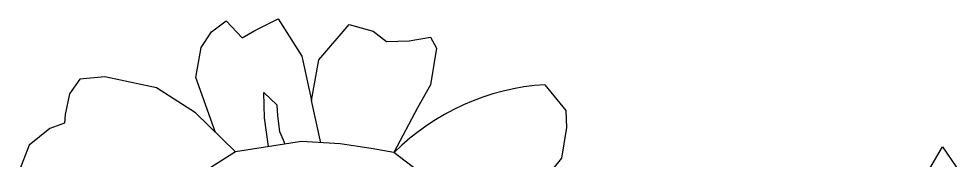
# Model space of a CAD drawing. Header units: millimetres. Extents: x 603733 to 1211550, y 1310999 to 2622648.
# Drawn here: x 605898.843 to 605900.541, y 1311238.887 to 1311239.143 of the extents above; entities that cross this region are included whole.
import ezdxf

# ---------------------------------------------------------------- set-up
doc = ezdxf.new("R2010")
doc.units = ezdxf.units.MM
doc.layers.add('elenarbi-free_blocks', color=7, linetype='Continuous')

# ---------------------------------------------------------------- blocks, each defined once
blk = doc.blocks.new('A$C20C8591F')
at = {"layer": 'elenarbi-free_blocks', "color": 50}
for points in [[(9.303, 24.994), (9.031, 25.755), (9.103, 26.173), (9.246, 26.388), (9.45, 26.541), (9.675, 26.306), (9.849, 26.408), (10.176, 26.571), (10.503, 26.051), (10.638, 25.438)], [(10.766, 24.851), (10.638, 25.438), (10.74, 26), (11.159, 26.49), (11.496, 26.398), (11.68, 26.255), (11.997, 26.265), (12.293, 26.316), (12.375, 26.163), (12.293, 25.653), (12.109, 25.336), (11.784, 24.713)], [(9.582, 24.724), (9.023, 25.265), (8.481, 25.612), (7.764, 25.765), (7.417, 25.734), (7.274, 25.53), (7.212, 25.244), (7.202, 25.122), (6.998, 25.05), (6.712, 24.816), (6.567, 24.447)], [(10.039, 24.796), (9.983, 25.198), (9.974, 25.549), (9.974, 25.549), (10.154, 25.378), (10.163, 25.225), (10.19, 25.008), (10.241, 24.89), (10.266, 24.831)], [(13.883, 25.656), (14.172, 25.3), (14.181, 25.06), (14.114, 24.636), (13.998, 24.492), (13.748, 24.434), (13.276, 24.338), (12.987, 24.213), (12.372, 24.264)], [(18.391, 23.522), (19.004, 23.875), (19.135, 24.326), (19.412, 24.792), (19.601, 24.515), (19.325, 23.686), (19.062, 22.886), (18.888, 22.42), (18.611, 21.809), (18.596, 21.431), (18.815, 21.213), (19.193, 21.3)]]:
    blk.add_lwpolyline(points, dxfattribs=at)
at = {"layer": 'elenarbi-free_blocks', "color": 30}
blk.add_lwpolyline([(12.372, 24.264), (11.784, 24.713), (11.465, 24.768), (11.036, 24.834), (10.496, 24.867), (9.582, 24.724), (9.252, 24.515), (8.955, 24.35), (8.636, 24.064), (8.58, 23.491), (8.679, 23.26), (8.976, 22.941), (9.285, 22.699), (9.912, 22.413), (10.562, 22.38), (10.986, 22.369)], dxfattribs=at)
at = {"layer": 'elenarbi-free_blocks', "color": 50}
blk.add_arc((14.085, 22.401), 3.261, 93.5505, 134.8535, dxfattribs=at)

msp = doc.modelspace()

# ---------------------------------------------------------------- block references
at = {"xscale": 0.1302721832587849, "yscale": 0.1302721832587849, "zscale": 0.1302721832587849}
msp.add_blockref('A$C20C8591F', (605897.9871, 1311235.6812), dxfattribs=at)

doc.saveas('drawing.dxf')
